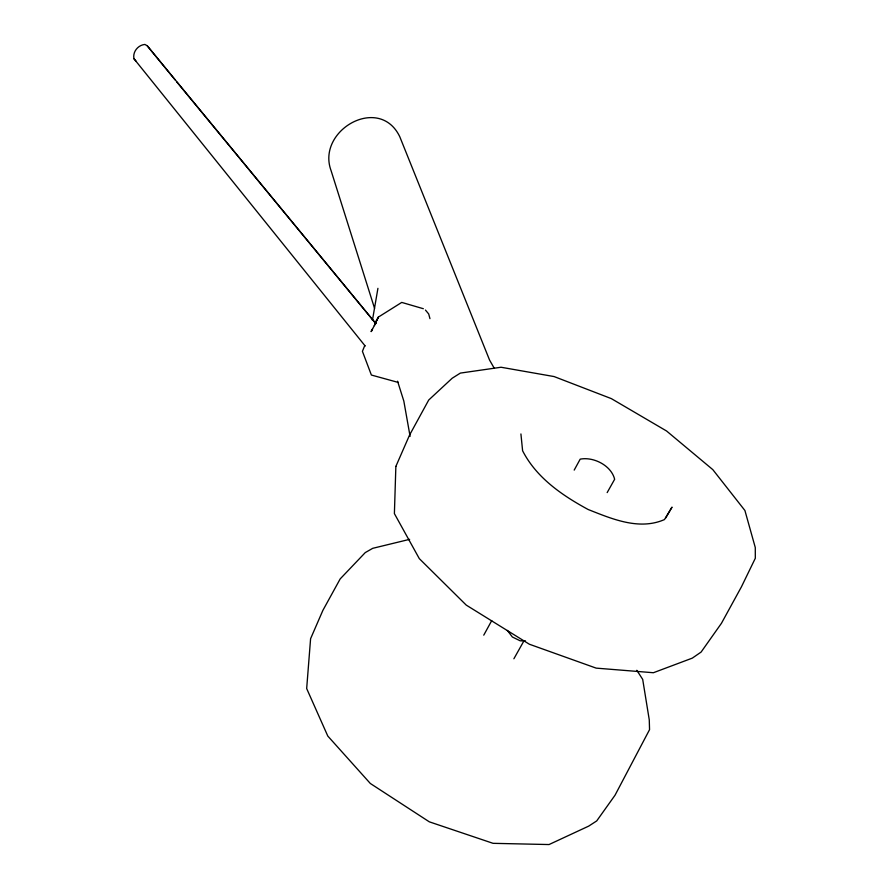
<?xml version="1.0" encoding="UTF-8"?>
<svg xmlns="http://www.w3.org/2000/svg" width="889" height="889" viewBox="0 0 889 889"><rect width="100%" height="100%" fill="white"/><g stroke="black" fill="none" stroke-linecap="round" stroke-linejoin="round"><path stroke-width="1.33" d="M372.424 320.384L377.925 288.336M364.746 345.565L362.423 351.333L371.38 375.036L398.428 382.481M371.158 331.619L372.202 329.508M372.469 328.997L371.302 331.364L376.114 322.162L374.325 325.63M375.402 323.085L378.436 317.051L401.739 302.416L423.353 308.716M375.469 323.007L378.436 317.051L375.402 322.485M483.76 635.157L491.739 620.589M574.194 470.103L580.195 459.146C593.619 456.546 611.321 465.558 614.643 479.271L607.165 492.595M513.886 658.771L524.043 640.691M665.694 517.976L672.017 507.13L664.439 519.587C639.124 530.633 611.999 518.92 588.162 509.508C562.148 495.395 536.456 477.815 522.61 450.79L520.921 433.954M409.64 539.345L372.713 548.324L365.246 552.602L340.187 578.906L322.885 610.365L310.594 638.691L306.672 688.542L327.785 736.036L370.335 783.487L429.309 821.825L493.051 843.328L549.035 844.55L588.707 826.114L596.719 820.914L615.032 795.211L649.548 729.658L649.27 719.89L642.691 679.385L636.824 670.295M525.488 640.891L520.221 640.825L512.353 636.991L507.375 630.434M176.878 82.055L375.869 323.64L147.196 45.75L144.863 44.45C137.984 45.061 132.505 51.906 133.961 58.752L365.201 346.021M133.961 58.752L135.95 60.985M425.442 310.061L428.687 313.939L429.954 318.651M175.133 79.921L147.196 45.75M494.34 368.413L489.572 360.078L399.794 136.762C379.381 94.09 316.106 130.439 331.086 170.644L374.569 308.372M397.561 381.203L403.828 401.072L410.096 436.366M395.861 466.414L394.394 513.609L419.297 558.614L466.225 605.087L529.388 644.236L596.175 668.128L653.393 672.729L692.287 658.138L701.11 652.059L721.468 623.267L741.448 586.807L755.317 558.259L755.283 547.546L744.915 510.508L712.822 469.648L666.583 431.009L611.332 398.616L554.114 376.569L501.04 367.246L460.358 373.091L452.168 378.247L428.72 400.028L409.573 435.043L395.861 466.414"/></g></svg>
